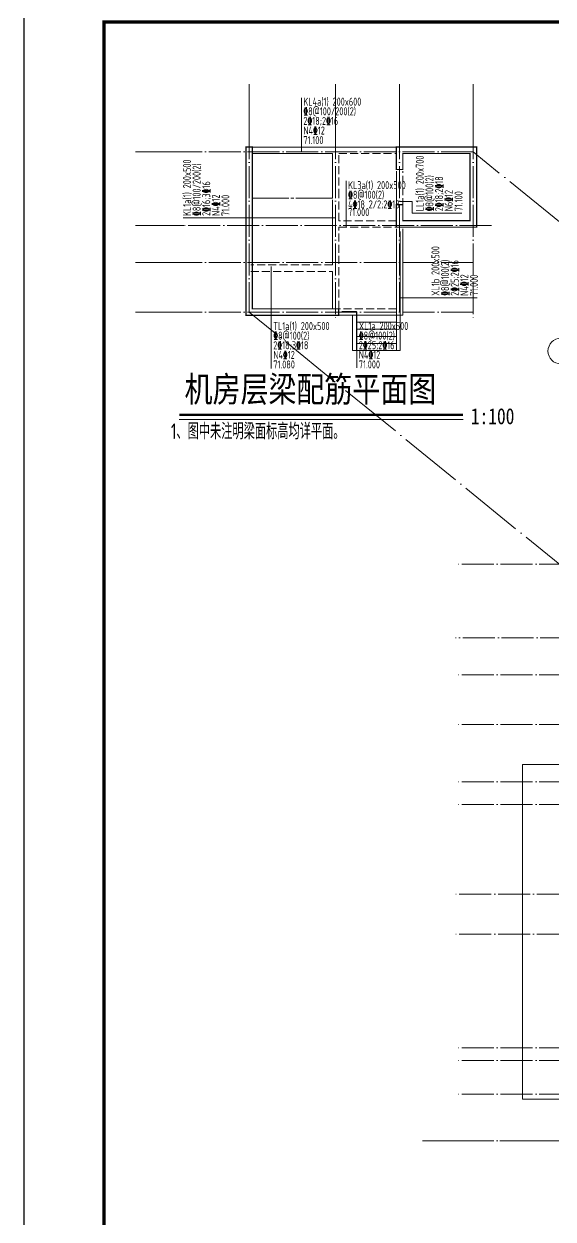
# Model space of a CAD drawing. Extents: x 5874492 to 7194610, y -939842 to -279257.
# Drawn here: x 6886625 to 6903144, y -857942 to -820622 of the extents above; entities that cross this region are included whole.
import ezdxf
from ezdxf.enums import TextEntityAlignment as Align

# ---------------------------------------------------------------- set-up
doc = ezdxf.new("R2010")
doc.units = 0
doc.header["$LTSCALE"] = 1000
doc.linetypes.add('DASH', pattern=[0.35, 0.25, -0.1])
doc.linetypes.add('DOTE', pattern=[2.42, 2, -0.2, 0.02, -0.2])
for name, color, linetype, lineweight in [('A-平面-楼梯电梯、台阶坡道', 2, 'Continuous', 15), ('A-标注-轴号', 3, 'Continuous', 15), ('A-标注-轴号文字', 7, 'Continuous', 15), ('A-轴线-塔楼', 1, 'DOTE', 9), ('A-轴线-隔墙', 41, 'DOTE', 9), ('S-墙柱-WALL', 6, 'Continuous', 20), ('S-大样-DIM', 3, 'Continuous', 20), ('S-大样-实线', 2, 'Continuous', 20), ('S-板-BEAM', 4, 'DASH', 20), ('S-板-BEAM-CON', 2, 'Continuous', 20), ('S-板-模板线条', 140, 'Continuous', 20), ('S-梁-垂直集中标注', 45, 'Continuous', 20), ('S-轴网-轴号', 3, 'Continuous', 20), ('S-轴网-轴线', 1, 'DOTE', 9), ('S-通用-TEXT', 7, 'Continuous', 20)]:
    doc.layers.add(name, color=color, linetype=linetype, lineweight=lineweight)
doc.layers.add('Y-云图图框', color=7, linetype='Continuous')
doc.styles.add('_TCH_AXIS', font='COMPLEX.shx', dxfattribs={"bigfont": 'hztxt.shx'})
doc.styles.add('_YT_Name', font='', dxfattribs={"width": 0.8})
doc.styles.add('_YT_Sign_Text', font='ros.shx', dxfattribs={"width": 0.8, "bigfont": 'hztxt.shx'})
doc.styles.add('COMPLEX', font='COMPLEX')
doc.styles.get("Standard").update_dxf_attribs({"font": 'gbenor.shx', "bigfont": 'gbcbig.shx'})
doc.styles.add('TSSD_Rein', font='tssdeng.shx', dxfattribs={"width": 0.7, "bigfont": 'hztxt.shx'})
doc.styles.add('黑体', font='', dxfattribs={"width": 0.8})
doc.styles.get('_YT_Name').set_extended_font_data('SimHei')
doc.styles.get('黑体').set_extended_font_data('SimHei')

# ---------------------------------------------------------------- blocks, each defined once
blk = doc.blocks.new('ECMCTK_A1_横_单行图名--0')
at = {"color": 4}
blk.add_lwpolyline([(0, 0), (841, 0), (841, 594), (0, 594)], close=True, dxfattribs=at)
at = {"const_width": 1}
blk.add_lwpolyline([(25, 10), (831, 10), (831, 584), (25, 584)], close=True, dxfattribs=at)
at = {"color": 80, "flags": 3}
for tag, height, p in [('YTHQINS', 3, (34.31, 585.5)), ('ECMCKEY', 3, (292.07, 288.23)), ('YTTQINS', 5.62, (848.03, 12.81)), ('YTFRAME', 3, (652.76, 5.84)), ('YTBARCODE_T1', 3, (749.78, 5.95))]:
    blk.add_attdef(tag, text='', height=height, dxfattribs=at).set_placement(p, align=Align.MIDDLE_CENTER)
for tag, height, style, width, p in [('设计单位', 6, '_YT_Name', 0.8, (623.75, 38.6)), ('证书编号', 4, '_YT_Sign_Text', 0.8, (708.87, 43.81)), ('审查批准号', 4, '_YT_Sign_Text', 0.8, (761.06, 43.81)), ('工程号', 4, '_YT_Sign_Text', 0.5, (804.08, 44.12)), ('建设单位', 4, '_YT_Sign_Text', 0.8, (734.96, 36.11)), ('阶段', 4, '_YT_Sign_Text', 0.8, (804.08, 35.81)), ('项目号', 4, '_YT_Sign_Text', 0.5, (822.08, 33.72)), ('项目名称', 4, '_YT_Sign_Text', 0.8, (734.96, 28.11)), ('专业', 4, '_YT_Sign_Text', 0.8, (804.08, 27.31)), ('图纸编号', 4, '_YT_Sign_Text', 0.5, (803.93, 19.36)), ('图纸名称', 4.5, '_YT_Name', 0.8, (735.39, 15.06)), ('出图比例', 4.2, '_YT_Sign_Text', 0.8, (681.82, 11.78)), ('日期', 4, '_YT_Sign_Text', 0.5, (803.88, 12.13)), ('版本号', 4, '_YT_Sign_Text', 0.8, (822.08, 13))]:
    blk.add_attdef(tag, text='', height=height, dxfattribs=dict(style=style, width=width)).set_placement(p, align=Align.CENTER)
at = {"style": '_YT_Sign_Text', "width": 0.8, "flags": 3}
for tag, p, height in [('[审定人]', (590.95, 27.81), 4.1), ('{审定人}', (605.87, 26.45), 6.24), ('[校对人]', (642.23, 27.82), 4.1), ('{校对人}', (658.35, 26.53), 6.24), ('[审核人]', (591.01, 19.76), 4.1), ('{审核人}', (606.98, 18.44), 6.24), ('[设计人]', (642.47, 20.21), 4.1), ('{设计人}', (658.48, 18.54), 6.24), ('[项目负责人]', (590.78, 12.01), 4.1), ('{项目负责人}', (608.28, 10.72), 6.24), ('[专业负责人]', (642.74, 11.77), 4.1), ('{专业负责人}', (658.58, 10.36), 6.24)]:
    blk.add_attdef(tag, p, '', height=height, dxfattribs=at)
at = {"color": 80, "flags": 3}
for tag, p in [('YTBZSIT', (25, 10)), ('EXT_TK_LEFT', (25, 10)), ('YTQRCODE', (551.04, 11.91))]:
    blk.add_attdef(tag, p, '', height=3, dxfattribs=at)
blk = doc.blocks.new('dsjhgkjhgk')
at = {"layer": 'S-板-模板线条'}
for p, q in [((6587591, -1601804), (6587591, -1612254)), ((6592391, -1601804), (6587591, -1601804)), ((6587591, -1612254), (6594991, -1612254))]:
    blk.add_line(p, q, dxfattribs=at)
blk = doc.blocks.new('_AXISO')
blk.add_circle((0, 0), 0.5)
at = {"layer": 'S-轴网-轴号', "style": 'COMPLEX', "width": 1.041667}
blk.add_attdef('A', text='', height=0.56, dxfattribs=at).set_placement((-0.25, -0.28), (0.25, -0.28), align=Align.FIT)
blk = doc.blocks.new('ZHOUWANG3')
at = {"layer": 'A-轴线-塔楼', "linetype": 'DOTE', "ltscale": 0.5}
for p, q in [((139798, 246686), (85362, 246686)), ((102322, 244386), (85362, 244386)), ((139798, 243236), (85362, 243236)), ((139798, 241686), (85362, 241686)), ((139798, 239886), (85362, 239886)), ((139798, 239186), (85362, 239186)), ((139798, 231586), (85362, 231586)), ((139798, 228686), (85362, 228686))]:
    blk.add_line(p, q, dxfattribs=at)
at = {"layer": 'A-轴线-隔墙', "ltscale": 0.5}
for p, q in [((94952, 236386), (85362, 236386)), ((94952, 235136), (85362, 235136)), ((139798, 231186), (85362, 231186)), ((139798, 230136), (85362, 230136))]:
    blk.add_line(p, q, dxfattribs=at)
at = {"layer": 'A-标注-轴号'}
ref = blk.add_blockref('_AXISO', (88652, 253342), dxfattribs=dict(at, xscale=800, yscale=800, zscale=800))
ref.add_attrib('A', '1', dxfattribs={"layer": 'A-标注-轴号文字', "ltscale": 0.2, "height": 515, "style": '_TCH_AXIS'}).set_placement((88542, 253085), (88762, 253085), align=Align.FIT)

msp = doc.modelspace()

# ---------------------------------------------------------------- linework, layer by layer
at = {"layer": 'A-平面-楼梯电梯、台阶坡道'}
for points in [[(6898254.1, -829718.2), (6898254.1, -829718.2), (6898254.1, -827108.2)], [(6898374.1, -829718.2), (6898374.1, -829718.2), (6898374.1, -827108.2)], [(6896544.1, -829718.2), (6897004.1, -829718.2), (6897004.1, -829598.2), (6896544.1, -829598.2)], [(6896884.1, -830818.2), (6896884.1, -829718.2)], [(6897004.1, -830818.2), (6897004.1, -829718.2)], [(6898254.1, -829718.2), (6897004.1, -829718.2)], [(6898254.1, -829938.2), (6897004.1, -829938.2)], [(6898374.1, -829718.2), (6898374.1, -830818.2), (6898254.1, -830818.2)], [(6898254.1, -829718.2), (6898254.1, -830818.2)], [(6898254.1, -829718.2), (6898374.1, -829718.2)], [(6898254.1, -830158.2), (6897004.1, -830158.2)], [(6898254.1, -830378.2), (6897004.1, -830378.2)], [(6898254.1, -830598.2), (6897004.1, -830598.2)], [(6897004.1, -830818.2), (6896884.1, -830818.2)], [(6898254.1, -830818.2), (6897004.1, -830818.2)]]:
    msp.add_lwpolyline(points, dxfattribs=at)
at = {"layer": 'S-墙柱-WALL', "const_width": 40}
for points in [[(6893754.1, -824468.2), (6893554.1, -824468.2), (6893554.1, -829718.2), (6896454.1, -829718.2), (6896454.1, -829518.2), (6893754.1, -829518.2)], [(6898254.1, -825168.2), (6898454.1, -825168.2), (6898454.1, -824668.2), (6900554.1, -824668.2), (6900554.1, -826768.2), (6898454.1, -826768.2), (6898454.1, -826268.2), (6898254.1, -826268.2), (6898254.1, -826968.2), (6900754.1, -826968.2), (6900754.1, -824468.2), (6898254.1, -824468.2)]]:
    msp.add_lwpolyline(points, close=True, dxfattribs=at)
at = {"layer": 'S-大样-实线'}
for p, q in [((6893754.1, -824668.2), (6894154.1, -824668.2)), ((6893754.1, -824718.2), (6893754.1, -826068.2)), ((6894154.1, -824668.2), (6896254.1, -824668.2)), ((6896254.1, -824718.2), (6896254.1, -824668.2)), ((6896254.1, -826068.2), (6896254.1, -824718.2)), ((6893754.1, -826068.2), (6894894.1, -826068.2)), ((6894954.1, -826068.2), (6895054.1, -826068.2)), ((6895114.1, -826068.2), (6896254.1, -826068.2)), ((6894954.1, -828148.2), (6895054.1, -828148.2))]:
    msp.add_line(p, q, dxfattribs=at)
at = {"layer": 'S-板-BEAM'}
for p, q in [((6896454.1, -826018.2), (6896454.1, -824668.2)), ((6896454.1, -824668.2), (6898254.1, -824668.2)), ((6898454.1, -826318.2), (6898454.1, -825218.2)), ((6896454.1, -826768.2), (6896454.1, -826018.2)), ((6898254.1, -826768.2), (6896454.1, -826768.2)), ((6896454.1, -826968.2), (6898254.1, -826968.2)), ((6896454.1, -829518.2), (6896454.1, -826968.2)), ((6898254.1, -827018.2), (6898254.1, -829518.2)), ((6896254.1, -828148.2), (6893704.1, -828148.2)), ((6893704.1, -828348.2), (6896254.1, -828348.2)), ((6898254.1, -829518.2), (6896454.1, -829518.2))]:
    msp.add_line(p, q, dxfattribs=at)
at = {"layer": 'S-板-BEAM-CON'}
for p, q in [((6894154.1, -824468.2), (6893704.1, -824468.2)), ((6896354.1, -824468.2), (6894154.1, -824468.2)), ((6896254.1, -824718.2), (6896254.1, -825918.2)), ((6898254.1, -824468.2), (6896354.1, -824468.2)), ((6898254.1, -825218.2), (6898254.1, -826318.2)), ((6896254.1, -826118.2), (6896254.1, -828148.2)), ((6898454.1, -829718.2), (6898454.1, -827018.2)), ((6896254.1, -828348.2), (6896254.1, -829518.2)), ((6896454.1, -829718.2), (6898454.1, -829718.2))]:
    msp.add_line(p, q, dxfattribs=at)
at = {"layer": 'S-梁-垂直集中标注'}
for p, q in [((6895285.9, -824593.2), (6895285.9, -822925.3)), ((6896682.4, -826968.2), (6896682.4, -825521.9)), ((6898354.1, -826165.1), (6898745.6, -826165.1)), ((6898745.6, -826165.1), (6898745.6, -826535)), ((6898745.6, -826535), (6900292.9, -826535)), ((6896354.1, -826681.9), (6891590.9, -826681.9)), ((6894347.1, -828193.2), (6894347.1, -831381.3)), ((6898344.1, -829175.2), (6900777.7, -829175.2)), ((6897017, -829618.2), (6897017, -831360.2))]:
    msp.add_line(p, q, dxfattribs=at)
at = {"layer": 'S-轴网-轴号'}
for p, q in [((6893654.1, -823850.1), (6893654.1, -822501.7)), ((6896354.1, -823850.1), (6896354.1, -822501.7)), ((6898354.1, -823850.1), (6898354.1, -822501.7)), ((6900654.1, -823850.1), (6900654.1, -822501.7)), ((6891632.4, -824618.2), (6890103.4, -824618.2)), ((6891632.4, -826918.2), (6890103.4, -826918.2)), ((6891632.4, -828068.2), (6890103.4, -828068.2)), ((6891632.4, -829618.2), (6890103.4, -829618.2))]:
    msp.add_line(p, q, dxfattribs=at)
at = {"layer": 'S-轴网-轴线', "ltscale": 0.5}
for p, q in [((6893654.1, -823850.1), (6893654.1, -829618.2)), ((6896354.1, -823850.1), (6896354.1, -829818.2)), ((6898354.1, -823850.1), (6898354.1, -829618.2)), ((6900654.1, -823850.1), (6900654.1, -829818.2)), ((6900654.1, -824618.2), (6891632.4, -824618.2)), ((6901224.5, -826918.2), (6891632.4, -826918.2)), ((6900654.1, -828068.2), (6891632.4, -828068.2)), ((6900654.1, -829618.2), (6891632.4, -829618.2))]:
    msp.add_line(p, q, dxfattribs=at)
at = {"layer": 'S-轴网-轴线'}
for points in [[(6916484.7, -837492.7), (6900654.1, -824618.2)], [(6909484.7, -842492.7), (6893654.1, -829618.2)], [(6899066.3, -855492.7), (6955881.2, -855492.7)]]:
    msp.add_lwpolyline(points, dxfattribs=at)
at = {"layer": 'S-通用-TEXT', "const_width": 70}
msp.add_lwpolyline([(6891476, -832830.5), (6900331.8, -832830.5)], dxfattribs=at)
at = {"layer": 'S-通用-TEXT'}
msp.add_lwpolyline([(6891476, -832970.5), (6900331.8, -832970.5)], dxfattribs=at)

# ---------------------------------------------------------------- block references
msp.add_blockref('ZHOUWANG3', (6814732.8, -1084179.1))
at = {"layer": 'S-大样-DIM'}
msp.add_blockref('dsjhgkjhgk', (314594.1, 758061.5), dxfattribs=at)
at = {"layer": 'Y-云图图框', "xscale": 100, "yscale": 100, "zscale": 100}
msp.add_blockref('ECMCTK_A1_横_单行图名--0', (6886624.6, -878964.3), dxfattribs=at)

# ---------------------------------------------------------------- texts
at = {"layer": 'S-梁-垂直集中标注', "style": 'TSSD_Rein', "width": 0.7}
for s, p in [('KL4a(1) 200x600', (6895348.4, -823175.3)), ('\x848@100/200(2)', (6895348.4, -823475.3)), ('2\x8418;2\x8416', (6895348.4, -823775.3)), ('N4\x8412', (6895348.4, -824075.3)), ('TL1a(1) 200x500', (6894409.6, -830181.3)), ('XL1a 200x500', (6897079.5, -830179.5)), ('\x848@100(2)', (6894409.6, -830481.3)), ('\x848@100(2)', (6897079.5, -830479.5)), ('2\x8418;3\x8418', (6894409.6, -830781.3)), ('2\x8425;2\x8416', (6897079.5, -830779.5)), ('N4\x8412', (6894409.6, -831081.3)), ('N4\x8412', (6897079.5, -831079.5))]:
    msp.add_text(s, height=250, dxfattribs=at).set_placement(p)
at = {"layer": 'S-梁-垂直集中标注', "color": 6, "style": 'TSSD_Rein', "width": 0.7}
for s, p in [('71.100', (6895348.4, -824375.3)), ('71.080', (6894409.6, -831381.3)), ('71.000', (6897079.5, -831379.5))]:
    msp.add_text(s, height=250, dxfattribs=at).set_placement(p)
at = {"layer": 'S-梁-垂直集中标注', "style": 'TSSD_Rein', "width": 0.7}
for s, p in [('KL1a(1) 200x500', (6891840.9, -826619.4)), ('\x848@100/200(2)', (6892140.9, -826619.4)), ('2\x8416;3\x8416', (6892440.9, -826619.4)), ('N4\x8412', (6892740.9, -826619.4)), ('XL1b 200x500', (6899596.9, -829112.7)), ('\x848@100(2)', (6899896.9, -829112.7)), ('2\x8425;2\x8416', (6900196.9, -829112.7)), ('N4\x8412', (6900496.9, -829112.7))]:
    msp.add_text(s, height=250, rotation=90, dxfattribs=at).set_placement(p)
at = {"layer": 'S-梁-垂直集中标注', "linetype": 'Continuous', "style": 'TSSD_Rein', "width": 0.7}
for s, p in [('LL1a(1) 200x700', (6899108.6, -826472.5)), ('\x848@100(2)', (6899408.6, -826472.5)), ('2\x8418;2\x8418', (6899708.6, -826472.5)), ('N6\x8412', (6900008.6, -826472.5))]:
    msp.add_text(s, height=250, rotation=90, dxfattribs=at).set_placement(p)
for s, p in [('KL3a(1) 200x500', (6896744.9, -825781.5)), ('\x848@100(2)', (6896744.9, -826081.5)), ('4\x8418 2/2;2\x8418', (6896744.9, -826381.5))]:
    msp.add_text(s, height=250, dxfattribs=at).set_placement(p)
at = {"layer": 'S-梁-垂直集中标注', "color": 6, "style": 'TSSD_Rein', "width": 0.7}
for p in [(6893040.9, -826619.4), (6900796.9, -829112.7)]:
    msp.add_text('71.000', height=250, rotation=90, dxfattribs=at).set_placement(p)
at = {"layer": 'S-梁-垂直集中标注', "color": 6, "linetype": 'Continuous', "style": 'TSSD_Rein', "width": 0.7}
msp.add_text('71.100', height=250, rotation=90, dxfattribs=at).set_placement((6900317.5, -826472.5))
msp.add_text('71.000', height=250, dxfattribs=at).set_placement((6896744.9, -826624.3))
at = {"layer": 'S-通用-TEXT'}
for s, height, style, width, p in [('机房层梁配筋平面图', 800, '黑体', 0.8, (6891639.3, -832427.2)), ('1:100', 500, '黑体', 0.8, (6900575.8, -833121.8)), ('1、图中未注明梁面标高均详平面。', 500, 'TSSD_Rein', 0.7, (6891216.8, -833591.9))]:
    msp.add_text(s, height=height, dxfattribs=dict(at, style=style, width=width)).set_placement(p)

doc.saveas('drawing.dxf')
